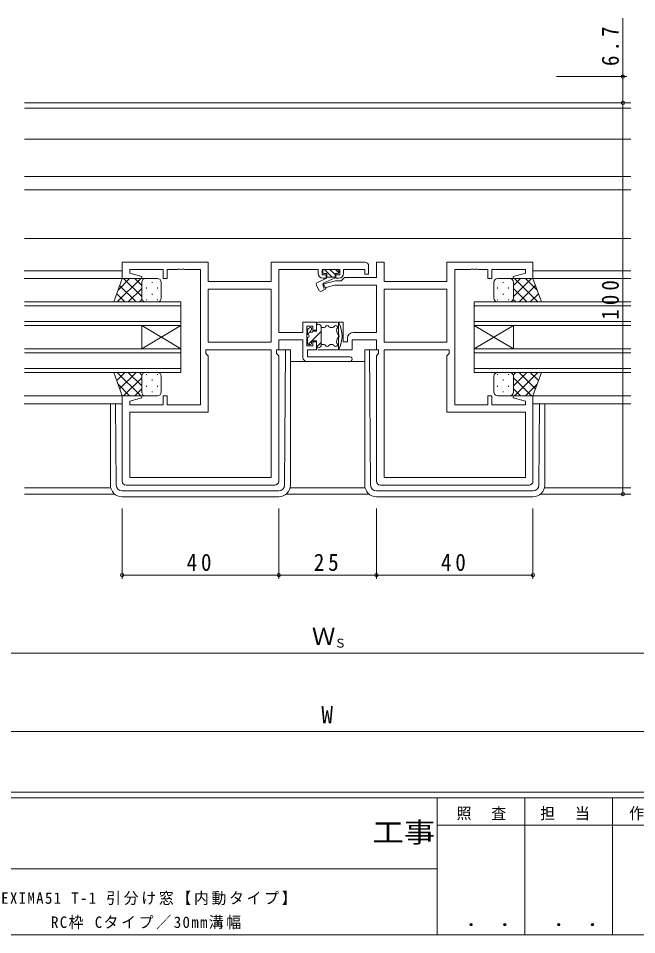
# Model space of a CAD drawing. Units: millimetres on the paper. Extents: x -420 to 373, y -297 to 267.
# Drawn here: x -9.5 to 148.5, y -297 to -62.8 of the extents above; entities that cross this region are included whole.
import ezdxf
from ezdxf.enums import TextEntityAlignment as Align

# ---------------------------------------------------------------- set-up
doc = ezdxf.new("R2010")
doc.units = ezdxf.units.MM
for name, color, linetype, lineweight in [('0-1_YKK_ZWAK', 7, 'Continuous', 9), ('0-3_YKK_11', 7, 'Continuous', 9), ('0-4_YKK_12', 2, 'Continuous', 9), ('0-5_YKK_13', 4, 'Continuous', 9), ('0-7_YKK_D', 6, 'Continuous', 9)]:
    doc.layers.add(name, color=color, linetype=linetype, lineweight=lineweight)
doc.layers.add('0-2_USER1', color=3, linetype='Continuous')
doc.styles.add('ＭＳ ゴシック', font='')
doc.styles.get('ＭＳ ゴシック').set_extended_font_data('MS Gothic')

msp = doc.modelspace()

# ---------------------------------------------------------------- linework, layer by layer
at = {"layer": '0-1_YKK_ZWAK'}
for p, q in [((352.3, -260.6), (-417.7, -260.6)), ((314.5, -262), (-417.7, -262)), ((97.5, -262), (97.5, -297)), ((119.9, -262), (119.9, -297)), ((142.3, -262), (142.3, -297)), ((165.684, -268.999), (97.5, -268.999)), ((-31.3, -280.199), (97.5, -280.199)), ((-417.7, -297), (314.5, -297))]:
    msp.add_line(p, q, dxfattribs=at)
at = {"layer": '0-3_YKK_11'}
for p, q in [((17.018, -125.083), (39.018, -125.083)), ((17.018, -129.283), (17.018, -125.083)), ((39.018, -125.083), (39.018, -130.083)), ((55.088, -125.083), (79.018, -125.083)), ((55.088, -130.083), (55.088, -125.083)), ((80.018, -126.083), (80.018, -128.183)), ((82.018, -125.083), (83.948, -125.083)), ((82.018, -129.053), (82.018, -125.083)), ((83.948, -125.083), (83.948, -130.083)), ((100.018, -125.083), (122.018, -125.083)), ((100.018, -130.083), (100.018, -125.083)), ((122.018, -125.083), (122.018, -129.283)), ((18.948, -127.013), (18.948, -127.93)), ((27.518, -127.013), (18.948, -127.013)), ((18.948, -127.93), (22.047, -128.76)), ((22.047, -128.76), (21.978, -129.283)), ((27.518, -129.283), (27.518, -127.013)), ((28.518, -127.013), (28.518, -129.283)), ((31.06, -127.013), (28.518, -127.013)), ((31.243, -126.893), (31.06, -127.013)), ((31.793, -126.893), (31.243, -126.893)), ((31.976, -127.013), (31.793, -126.893)), ((32.06, -127.013), (31.976, -127.013)), ((32.243, -126.893), (32.06, -127.013)), ((32.793, -126.893), (32.243, -126.893)), ((32.976, -127.013), (32.793, -126.893)), ((37.018, -127.013), (32.976, -127.013)), ((37.018, -161.553), (37.018, -127.013)), ((57.018, -127.013), (57.018, -143.053)), ((67.118, -127.013), (57.018, -127.013)), ((67.118, -127.983), (67.118, -127.013)), ((68.118, -127.013), (68.118, -128.383)), ((72.618, -127.013), (68.118, -127.013)), ((68.118, -128.383), (69.118, -128.383)), ((69.118, -128.383), (69.118, -129.183)), ((71.618, -128.383), (72.618, -128.383)), ((71.618, -129.183), (71.618, -128.383)), ((72.618, -128.383), (72.618, -127.013)), ((73.618, -127.013), (73.618, -127.983)), ((79.018, -127.013), (73.618, -127.013)), ((79.018, -128.183), (79.018, -127.013)), ((80.018, -128.183), (79.018, -128.183)), ((102.018, -127.013), (102.018, -161.553)), ((106.06, -127.013), (102.018, -127.013)), ((106.243, -126.893), (106.06, -127.013)), ((106.793, -126.893), (106.243, -126.893)), ((106.976, -127.013), (106.793, -126.893)), ((107.06, -127.013), (106.976, -127.013)), ((107.243, -126.893), (107.06, -127.013)), ((107.793, -126.893), (107.243, -126.893)), ((107.976, -127.013), (107.793, -126.893)), ((110.518, -127.013), (107.976, -127.013)), ((110.518, -129.283), (110.518, -127.013)), ((111.518, -127.013), (111.518, -129.283)), ((120.088, -127.013), (111.518, -127.013)), ((116.989, -128.76), (120.088, -127.93)), ((117.057, -129.283), (116.989, -128.76)), ((120.088, -127.93), (120.088, -127.013)), ((21.978, -129.283), (17.018, -129.283)), ((28.518, -129.283), (27.518, -129.283)), ((39.018, -130.083), (55.088, -130.083)), ((68.288, -130.75), (71.524, -129.883)), ((68.547, -131.715), (68.288, -130.75)), ((69.118, -129.183), (68.318, -129.183)), ((71.283, -130.983), (68.547, -131.715)), ((82.018, -130.983), (71.283, -130.983)), ((71.524, -129.883), (73.018, -129.883)), ((72.418, -129.183), (71.618, -129.183)), ((73.018, -129.883), (73.848, -129.053)), ((73.848, -129.053), (82.018, -129.053)), ((82.018, -143.053), (82.018, -130.983)), ((83.948, -130.083), (100.018, -130.083)), ((111.518, -129.283), (110.518, -129.283)), ((122.018, -129.283), (117.057, -129.283)), ((39.018, -132.012), (39.018, -145.553)), ((55.088, -132.012), (39.018, -132.012)), ((55.088, -132.012), (39.018, -132.012)), ((55.088, -145.553), (55.088, -132.012)), ((83.948, -132.012), (83.948, -145.553)), ((100.018, -132.012), (83.948, -132.012)), ((100.018, -132.012), (83.948, -132.012)), ((100.018, -145.553), (100.018, -132.012)), ((63.218, -140.482), (66.718, -140.482)), ((63.218, -143.053), (63.218, -140.482)), ((66.718, -140.482), (66.718, -142.483)), ((72.318, -140.482), (73.518, -140.482)), ((72.318, -147.483), (72.318, -140.482)), ((73.518, -140.482), (73.518, -145.483)), ((64.218, -141.483), (64.218, -146.483)), ((65.718, -141.483), (64.218, -141.483)), ((65.718, -142.483), (65.718, -141.483)), ((66.718, -142.483), (65.718, -142.483)), ((57.018, -143.053), (63.218, -143.053)), ((57.018, -144.983), (57.018, -147.483)), ((63.218, -144.983), (57.018, -144.983)), ((63.218, -149.483), (63.218, -144.983)), ((74.618, -145.483), (74.618, -144.553)), ((75.818, -144.983), (75.818, -147.483)), ((82.018, -144.983), (75.818, -144.983)), ((76.118, -143.053), (82.018, -143.053)), ((82.018, -147.483), (82.018, -144.983)), ((38.418, -147.483), (38.418, -148.483)), ((55.088, -147.483), (38.418, -147.483)), ((39.018, -145.553), (55.088, -145.553)), ((55.088, -180.153), (55.088, -147.483)), ((56.488, -147.483), (56.488, -148.483)), ((57.018, -147.483), (56.488, -147.483)), ((64.218, -146.483), (65.718, -146.483)), ((64.418, -147.483), (64.418, -149.283)), ((66.718, -147.483), (64.418, -147.483)), ((65.718, -145.483), (66.718, -145.483)), ((65.718, -146.483), (65.718, -145.483)), ((66.718, -145.483), (66.718, -147.483)), ((75.818, -147.483), (72.318, -147.483)), ((73.518, -145.483), (74.618, -145.483)), ((82.548, -147.483), (82.018, -147.483)), ((82.548, -148.483), (82.548, -147.483)), ((83.948, -145.553), (100.018, -145.553)), ((83.948, -147.483), (100.618, -147.483)), ((83.948, -180.153), (83.948, -147.483)), ((100.618, -147.483), (100.618, -148.483)), ((38.418, -148.483), (39.018, -149.083)), ((39.018, -149.083), (39.018, -163.483)), ((56.488, -148.483), (57.018, -149.013)), ((57.018, -149.013), (57.018, -181.083)), ((64.418, -149.283), (75.218, -149.283)), ((82.018, -149.013), (82.548, -148.483)), ((82.018, -181.083), (82.018, -149.013)), ((100.618, -148.483), (100.018, -149.083)), ((100.018, -149.083), (100.018, -163.483)), ((75.218, -150.482), (64.218, -150.482)), ((17.018, -159.283), (21.978, -159.283)), ((17.018, -181.083), (17.018, -159.283)), ((22.047, -159.805), (18.948, -160.635)), ((18.948, -160.635), (18.948, -161.553)), ((18.948, -161.553), (27.518, -161.553)), ((21.978, -159.283), (22.047, -159.805)), ((27.518, -159.283), (28.518, -159.283)), ((27.518, -161.553), (27.518, -159.283)), ((28.518, -159.283), (28.518, -161.553)), ((28.518, -161.553), (37.018, -161.553)), ((102.018, -161.553), (110.518, -161.553)), ((110.518, -159.283), (111.518, -159.283)), ((110.518, -161.553), (110.518, -159.283)), ((111.518, -159.283), (111.518, -161.553)), ((111.518, -161.553), (120.088, -161.553)), ((116.989, -159.805), (117.057, -159.283)), ((120.088, -160.635), (116.989, -159.805)), ((117.057, -159.283), (122.018, -159.283)), ((120.088, -161.553), (120.088, -160.635)), ((122.018, -159.283), (122.018, -181.083)), ((18.948, -163.483), (18.948, -180.153)), ((39.018, -163.483), (18.948, -163.483)), ((100.018, -163.483), (120.088, -163.483)), ((120.088, -163.483), (120.088, -180.153)), ((18.948, -180.153), (55.088, -180.153)), ((18.948, -180.153), (55.088, -180.153)), ((120.088, -180.153), (83.948, -180.153)), ((120.088, -180.153), (83.948, -180.153)), ((56.018, -182.083), (18.018, -182.083)), ((121.018, -182.083), (83.018, -182.083))]:
    msp.add_line(p, q, dxfattribs=at)
for centre, radius, start, end in [((79.018, -126.083), 1, 0, 89.99998), ((68.318, -127.983), 1.2, 180, 269.99998), ((72.418, -127.983), 1.2, 270, 359.99998), ((76.118, -144.553), 1.5, 90, 179.99998), ((64.218, -149.483), 1, 180, 269.99998), ((75.218, -149.883), 0.6, 269.99998, 90), ((18.018, -181.083), 1, 180, 269.99998), ((56.018, -181.083), 1, 270, 359.99998), ((83.018, -181.083), 1, 180, 269.99998), ((121.018, -181.083), 1, 270, 359.99998)]:
    msp.add_arc(centre, radius, start, end, dxfattribs=at)
at = {"layer": '0-4_YKK_12'}
for p, q in [((147.018, -84.383), (-7.982, -84.383)), ((147.018, -85.783), (-7.982, -85.783)), ((147.018, -93.683), (-7.982, -93.683)), ((147.018, -103.183), (-7.982, -103.183)), ((147.018, -106.583), (-7.982, -106.583)), ((147.018, -119.083), (-7.982, -119.083)), ((-8.062, -127.283), (17.018, -127.283)), ((-7.982, -127.283), (17.018, -127.283)), ((147.018, -127.283), (122.018, -127.283)), ((-8.062, -129.283), (17.498, -129.283)), ((-7.982, -129.283), (17.018, -129.283)), ((147.018, -129.283), (122.018, -129.283)), ((-7.982, -135.282), (32.017, -135.282)), ((32.017, -135.282), (32.017, -141.282)), ((107.018, -135.282), (107.018, -141.282)), ((147.018, -135.282), (107.018, -135.282)), ((32.017, -136.282), (-7.982, -136.282)), ((107.018, -136.282), (147.018, -136.282)), ((-7.982, -140.282), (32.017, -140.282)), ((147.018, -140.282), (107.018, -140.282)), ((32.017, -141.282), (-7.982, -141.282)), ((32.017, -141.282), (22.017, -147.282)), ((32.017, -147.282), (22.017, -141.282)), ((22.017, -147.282), (22.017, -141.282)), ((32.017, -147.282), (32.017, -141.282)), ((107.018, -141.282), (117.018, -147.282)), ((107.018, -147.282), (117.018, -141.282)), ((107.018, -147.282), (107.018, -141.282)), ((107.018, -141.282), (147.018, -141.282)), ((117.018, -147.282), (117.018, -141.282)), ((-7.982, -147.282), (32.017, -147.282)), ((32.017, -147.282), (32.017, -153.282)), ((107.018, -147.282), (107.018, -153.282)), ((147.018, -147.282), (107.018, -147.282)), ((32.017, -148.282), (-7.982, -148.282)), ((107.018, -148.282), (147.018, -148.282)), ((79.018, -150.482), (60.017, -150.482)), ((-7.982, -152.282), (32.017, -152.282)), ((32.017, -153.282), (-7.982, -153.282)), ((147.018, -152.282), (107.018, -152.282)), ((107.018, -153.282), (147.018, -153.282)), ((-8.062, -159.283), (17.518, -159.283)), ((-8.062, -161.283), (17.018, -161.283)), ((-7.982, -159.283), (17.018, -159.283)), ((-7.982, -161.283), (17.018, -161.283)), ((147.018, -159.283), (122.018, -159.283)), ((147.018, -161.283), (122.018, -161.283)), ((-7.982, -182.753), (14.018, -182.753)), ((-7.982, -184.383), (15.094, -184.383)), ((80.095, -184.383), (58.94, -184.383)), ((79.018, -182.753), (60.017, -182.753)), ((123.942, -184.383), (147.018, -184.383)), ((125.017, -182.753), (147.018, -182.753))]:
    msp.add_line(p, q, dxfattribs=at)
at = {"layer": '0-5_YKK_13'}
for p, q in [((68.318, -127.283), (68.318, -127.683)), ((72.118, -126.983), (68.618, -126.983)), ((68.618, -127.983), (69.318, -127.983)), ((68.707, -126.983), (70.707, -128.982)), ((69.318, -127.983), (69.318, -128.982)), ((70.121, -126.983), (71.418, -128.28)), ((71.418, -127.983), (72.118, -127.983)), ((71.418, -127.983), (71.418, -129.086)), ((71.535, -126.983), (72.38, -127.828)), ((72.418, -127.683), (72.418, -127.283)), ((14.875, -135.283), (17.018, -129.283)), ((21.75, -129.283), (15.75, -135.283)), ((18.921, -129.283), (15.96, -132.243)), ((20.569, -135.283), (16.374, -131.087)), ((17.018, -129.283), (23.018, -129.283)), ((22.018, -133.903), (17.398, -129.283)), ((22.018, -131.074), (20.226, -129.283)), ((22.018, -130.283), (22.018, -133.883)), ((22.018, -130.683), (22.018, -134.283)), ((26.018, -129.283), (23.018, -129.283)), ((24.654, -130.203), (24.654, -130.403)), ((27.018, -134.283), (27.018, -130.283)), ((66.665, -130.971), (67.281, -132.294)), ((69.045, -129.31), (66.907, -130.307)), ((68.418, -130.485), (71.418, -129.086)), ((68.418, -130.485), (69.072, -131.888)), ((69.318, -128.982), (71.418, -128.982)), ((112.018, -134.283), (112.018, -130.283)), ((113.018, -129.283), (116.018, -129.283)), ((114.381, -130.203), (114.381, -130.403)), ((122.018, -129.283), (116.018, -129.283)), ((117.018, -131.074), (118.81, -129.283)), ((117.018, -133.903), (121.638, -129.283)), ((117.018, -130.283), (117.018, -133.883)), ((117.018, -130.683), (117.018, -134.283)), ((117.286, -129.283), (123.286, -135.283)), ((118.466, -135.283), (122.662, -131.087)), ((120.115, -129.283), (123.075, -132.243)), ((124.161, -135.283), (122.018, -129.283)), ((17.741, -135.283), (15.629, -133.171)), ((22.018, -131.843), (18.578, -135.283)), ((23.239, -131.618), (23.239, -131.818)), ((24.654, -133.233), (24.654, -133.433)), ((26.069, -131.618), (26.069, -131.818)), ((67.985, -132.516), (69.072, -131.888)), ((112.966, -131.618), (112.966, -131.818)), ((114.381, -133.233), (114.381, -133.433)), ((115.796, -131.618), (115.796, -131.818)), ((117.018, -131.843), (120.458, -135.283)), ((121.295, -135.283), (123.407, -133.171)), ((23.239, -135.283), (14.875, -135.283)), ((22.075, -134.614), (21.406, -135.283)), ((23.018, -135.283), (26.018, -135.283)), ((23.239, -134.648), (23.239, -134.848)), ((26.069, -134.648), (26.069, -134.848)), ((112.966, -134.648), (112.966, -134.848)), ((116.018, -135.283), (113.018, -135.283)), ((115.796, -134.648), (115.796, -134.848)), ((115.796, -135.283), (124.161, -135.283)), ((116.961, -134.614), (117.629, -135.283)), ((72.018, -140.482), (67.018, -140.482)), ((64.418, -142.483), (64.418, -143.583)), ((64.418, -143.51), (65.126, -142.802)), ((64.906, -141.87), (64.506, -142.27)), ((64.599, -146.158), (67.918, -142.838)), ((65.418, -142.083), (65.418, -142.213)), ((66.718, -142.733), (65.937, -142.733)), ((66.718, -142.733), (66.718, -140.783)), ((66.718, -141.21), (66.945, -140.983)), ((66.718, -140.983), (67.118, -140.983)), ((68.676, -141.783), (67.918, -141.783)), ((67.918, -146.183), (67.918, -141.783)), ((70.864, -141.783), (70.159, -141.783)), ((64.418, -144.383), (64.418, -145.883)), ((60.017, -147.483), (57.018, -147.483)), ((58.529, -182.092), (58.802, -147.483)), ((60.017, -147.483), (60.017, -182.08)), ((64.718, -146.183), (65.118, -146.183)), ((65.418, -145.883), (65.418, -145.533)), ((65.718, -145.233), (66.718, -145.233)), ((66.718, -147.183), (66.718, -145.233)), ((66.718, -146.867), (67.918, -145.667)), ((66.718, -146.983), (67.118, -146.983)), ((72.018, -147.483), (67.018, -147.483)), ((68.676, -146.183), (67.918, -146.183)), ((70.864, -146.183), (70.159, -146.183)), ((82.018, -147.483), (79.018, -147.483)), ((79.018, -147.483), (79.018, -182.08)), ((80.507, -182.092), (80.233, -147.483)), ((14.875, -153.284), (17.018, -159.284)), ((23.239, -153.284), (14.875, -153.284)), ((17.741, -153.284), (15.629, -155.396)), ((21.75, -159.284), (15.75, -153.284)), ((20.569, -153.284), (16.374, -157.48)), ((22.018, -156.724), (18.578, -153.284)), ((22.075, -153.952), (21.406, -153.284)), ((22.018, -157.884), (22.018, -154.284)), ((23.018, -153.284), (26.018, -153.284)), ((23.239, -153.919), (23.239, -153.719)), ((26.069, -153.919), (26.069, -153.719)), ((27.018, -154.284), (27.018, -158.284)), ((112.018, -154.284), (112.018, -158.284)), ((112.966, -153.919), (112.966, -153.719)), ((116.018, -153.284), (113.018, -153.284)), ((115.796, -153.284), (124.161, -153.284)), ((115.796, -153.919), (115.796, -153.719)), ((116.961, -153.952), (117.629, -153.284)), ((117.018, -156.724), (120.458, -153.284)), ((117.018, -157.884), (117.018, -154.284)), ((117.286, -159.284), (123.286, -153.284)), ((118.466, -153.284), (122.662, -157.48)), ((121.295, -153.284), (123.407, -155.396)), ((124.161, -153.284), (122.018, -159.284)), ((18.921, -159.284), (15.96, -156.323)), ((22.018, -154.664), (17.398, -159.284)), ((22.018, -158.284), (22.018, -154.684)), ((23.239, -156.949), (23.239, -156.749)), ((24.654, -155.334), (24.654, -155.134)), ((26.069, -156.949), (26.069, -156.749)), ((112.966, -156.949), (112.966, -156.749)), ((114.381, -155.334), (114.381, -155.134)), ((115.796, -156.949), (115.796, -156.749)), ((117.018, -154.664), (121.638, -159.284)), ((117.018, -158.284), (117.018, -154.684)), ((120.115, -159.284), (123.075, -156.323)), ((22.018, -157.492), (20.226, -159.284)), ((24.654, -158.364), (24.654, -158.164)), ((114.381, -158.364), (114.381, -158.164)), ((117.018, -157.492), (118.81, -159.284)), ((14.017, -161.283), (14.017, -182.08)), ((15.506, -182.092), (15.341, -161.283)), ((17.018, -159.284), (23.018, -159.284)), ((26.018, -159.284), (23.018, -159.284)), ((113.018, -159.284), (116.018, -159.284)), ((122.018, -159.284), (116.018, -159.284)), ((123.53, -182.092), (123.694, -161.283)), ((125.018, -161.283), (125.018, -182.08)), ((57.029, -183.58), (17.006, -183.58)), ((82.007, -183.58), (122.03, -183.58)), ((57.017, -185.08), (17.017, -185.08)), ((82.018, -185.08), (122.018, -185.08))]:
    msp.add_line(p, q, dxfattribs=at)
for centre, radius, start, end in [((68.618, -127.283), 0.3, 90, 180), ((68.618, -127.683), 0.3, 180, 270), ((72.118, -127.283), 0.3, 0, 90), ((72.118, -127.683), 0.3, 270, 0), ((23.018, -130.283), 1, 89.99998, 179.99998), ((23.018, -130.283), 1, 89.99998, 179.99998), ((26.018, -130.283), 1, 359.99998, 89.99998), ((67.118, -130.76), 0.5, 115.00014, 205.00003), ((68.834, -128.856), 0.5, 294.99998, 345.39616), ((113.018, -130.283), 1, 90, 180), ((116.018, -130.283), 1, 0, 90), ((116.018, -130.283), 1, 0, 90), ((67.735, -132.083), 0.5, 205.00003, 300.00003), ((23.018, -134.283), 1, 179.99998, 269.99998), ((23.018, -134.283), 1, 179.99998, 269.99998), ((26.018, -134.283), 1, 269.99998, 359.99998), ((113.018, -134.283), 1, 180, 270), ((116.018, -134.283), 1, 270, 0), ((116.018, -134.283), 1, 270, 0), ((67.018, -140.783), 0.3, 90, 180), ((72.018, -140.983), 0.5, 26.26804, 90), ((64.718, -142.483), 0.3, 135, 180), ((65.118, -142.083), 0.3, 0, 135), ((65.418, -142.733), 0.3, 119.99998, 270), ((65.118, -142.213), 0.3, 300, 0), ((65.937, -143.033), 0.3, 90, 150), ((67.118, -141.783), 0.8, 0, 90), ((68.676, -141.483), 0.3, 270, 337.97568), ((69.418, -141.783), 0.5, 22.02431, 157.97568), ((70.159, -141.483), 0.3, 202.02431, 270), ((70.864, -141.483), 0.3, 270, 337.97568), ((71.606, -141.783), 0.5, 309.78773, 157.97568), ((72.118, -142.397), 0.3, 129.78773, 194.3905), ((65.939, -143.983), 6.079, 6.82806, 14.3905), ((65.939, -143.983), 7.279, 333.73195, 26.26804), ((64.418, -143.983), 0.4, 270, 90), ((65.418, -142.733), 0.3, 270, 330), ((65.939, -143.983), 6.079, 345.60948, 353.17192), ((72.273, -143.224), 0.3, 186.82806, 251.43085), ((72.273, -144.741), 0.3, 108.56914, 173.17192), ((72.018, -143.983), 0.5, 288.56914, 71.43085), ((64.718, -145.883), 0.3, 180, 270), ((65.118, -145.883), 0.3, 270, 0), ((65.718, -145.533), 0.3, 90, 180), ((67.118, -146.183), 0.8, 270, 0), ((68.676, -146.483), 0.3, 22.02431, 90), ((69.418, -146.183), 0.5, 202.02431, 337.97568), ((70.159, -146.483), 0.3, 90, 157.97568), ((70.864, -146.483), 0.3, 22.02431, 90), ((71.606, -146.183), 0.5, 202.02431, 50.21225), ((72.118, -145.568), 0.3, 165.60948, 230.21225), ((72.018, -146.983), 0.5, 270, 333.73195), ((23.018, -154.284), 1, 89.99998, 179.99998), ((23.018, -154.284), 1, 89.99998, 179.99998), ((26.018, -154.284), 1, 359.99998, 89.99998), ((113.018, -154.284), 1, 90, 180), ((116.018, -154.284), 1, 0, 90), ((116.018, -154.284), 1, 0, 90), ((23.018, -158.284), 1, 179.99998, 269.99998), ((23.018, -158.284), 1, 179.99998, 269.99998), ((26.018, -158.284), 1, 269.99998, 359.99998), ((113.018, -158.284), 1, 180, 270), ((116.018, -158.284), 1, 270, 0), ((116.018, -158.284), 1, 270, 0), ((17.017, -182.08), 3, 180, 270), ((17.006, -182.08), 1.5, 180.45232, 270), ((57.017, -182.08), 3, 270, 0), ((57.029, -182.08), 1.5, 270, 359.54767), ((82.018, -182.08), 3, 180, 270), ((82.007, -182.08), 1.5, 180.45232, 270), ((122.018, -182.08), 3, 270, 0), ((122.03, -182.08), 1.5, 270, 359.54767)]:
    msp.add_arc(centre, radius, start, end, dxfattribs=at)
at = {"layer": '0-7_YKK_D'}
for p, q in [((145.018, -77.682), (145.018, -62.782)), ((128.018, -77.682), (146.018, -77.682)), ((145.018, -84.383), (145.018, -77.682)), ((128.018, -84.383), (146.018, -84.383)), ((128.018, -84.383), (146.018, -84.383)), ((145.018, -84.383), (145.018, -184.383)), ((128.018, -184.383), (146.018, -184.383)), ((17.018, -188.08), (17.018, -206.08)), ((57.018, -188.08), (57.018, -206.08)), ((57.018, -188.08), (57.018, -206.08)), ((82.018, -188.08), (82.018, -206.08)), ((82.018, -188.08), (82.018, -206.08)), ((122.018, -188.08), (122.018, -206.08)), ((17.018, -205.08), (57.018, -205.08)), ((57.018, -205.08), (82.018, -205.08)), ((122.018, -205.08), (82.018, -205.08)), ((-29.982, -225.08), (169.018, -225.08)), ((-166.982, -245.08), (306.018, -245.08))]:
    msp.add_line(p, q, dxfattribs=at)
for centre in [(145.018, -77.682), (145.018, -84.383), (145.018, -84.383), (145.018, -184.383), (17.018, -205.08), (57.018, -205.08), (57.018, -205.08), (82.018, -205.08), (82.018, -205.08), (122.018, -205.08)]:
    msp.add_circle(centre, 0.425, dxfattribs=at)

# ---------------------------------------------------------------- texts
at = {"layer": '0-1_YKK_ZWAK', "color": 2, "style": 'ＭＳ ゴシック', "width": 1.15}
msp.add_text('工事', height=5.132, dxfattribs=at).set_placement((80.931, -274.956), align=Align.BOTTOM_LEFT)
at = {"layer": '0-1_YKK_ZWAK', "color": 3, "style": 'ＭＳ ゴシック', "width": 1.15}
for p in [(101.955, -295.946), (124.355, -295.946)]:
    msp.add_text(' ． ．', height=3.666, dxfattribs=at).set_placement(p, align=Align.BOTTOM_LEFT)
at = {"layer": '0-1_YKK_ZWAK', "char_height": 2.933, "attachment_point": 7, "style": 'ＭＳ ゴシック'}
for s, insert in [('\\T1.17;\\W0.95;照\\~\\~査', (102.489, -267.78)), ('\\T1.17;\\W0.95;担\\~\\~当', (123.855, -267.78)), ('\\T1.17;\\W0.95;作\\~\\~図', (146.62, -267.762))]:
    msp.add_mtext(s, dxfattribs=dict(at, insert=insert))
at = {"layer": '0-2_USER1', "color": 7, "char_height": 2.933, "attachment_point": 7, "style": 'ＭＳ ゴシック'}
for s, insert in [('\\T1.18;\\W0.95;EXIMA51\\~T-1\\~引分け窓【内動タイプ】', (-13.903, -289.449)), ('\\T1.18;\\W0.95;RC枠\\~Cタイプ／30mm溝幅', (-1.163, -295.625))]:
    msp.add_mtext(s, dxfattribs=dict(at, insert=insert))
at = {"layer": '0-7_YKK_D', "color": 3, "style": 'ＭＳ ゴシック'}
for s, p in [('Ｗ', (65.518, -224.28)), ('W', (67.918, -244.28))]:
    msp.add_text(s, height=4.399, dxfattribs=at).set_placement(p, align=Align.BOTTOM_LEFT)
at = {"layer": '0-7_YKK_D', "color": 7, "style": 'ＭＳ ゴシック'}
msp.add_text('Ｓ', height=2.199, dxfattribs=at).set_placement((71.278, -224.28), align=Align.BOTTOM_LEFT)
at = {"layer": '0-7_YKK_D', "color": 3, "char_height": 4.399, "attachment_point": 7, "rotation": 90, "style": 'ＭＳ ゴシック'}
for s, insert in [('\\T1.38;\\W0.9;6.7', (144.018, -74.982)), ('\\T1.38;\\W0.9;100', (144.018, -139.823))]:
    msp.add_mtext(s, dxfattribs=dict(at, insert=insert))
at = {"layer": '0-7_YKK_D', "color": 3, "char_height": 4.399, "attachment_point": 7, "style": 'ＭＳ ゴシック'}
for s, insert in [('\\T1.36;\\W0.9;40', (33.498, -204.08)), ('\\T1.36;\\W0.9;25', (65.998, -204.08)), ('\\T1.36;\\W0.9;40', (98.498, -204.08))]:
    msp.add_mtext(s, dxfattribs=dict(at, insert=insert))

doc.saveas('drawing.dxf')
